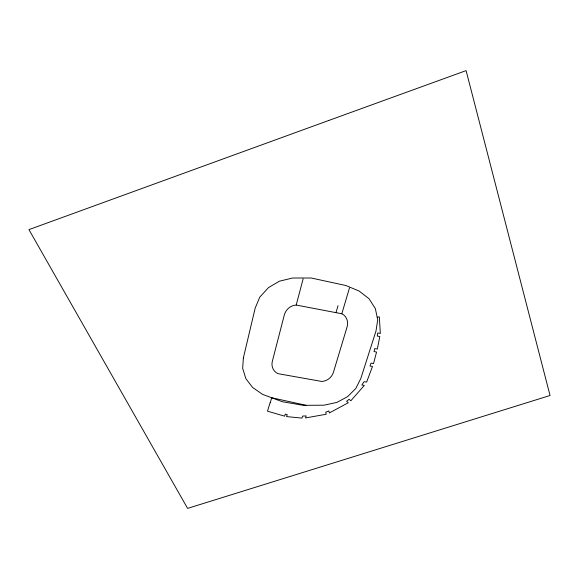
<?xml version="1.0" encoding="UTF-8"?>
<svg xmlns="http://www.w3.org/2000/svg" width="579" height="579" viewBox="0 0 579 579"><rect width="100%" height="100%" fill="white"/><g stroke="black" fill="none" stroke-linecap="round" stroke-linejoin="round"><path stroke-width="0.87" d="M296.202 305.046L341.82 313.767C346.987 316.235 348.746 322.206 346.93 327.424L333.576 371.812C332.093 377.204 327.453 381.091 321.859 381.467L278.065 373.672C273.114 371.494 270.907 366.008 272.441 360.905L284.151 315.569C285.483 309.808 290.238 305.437 296.202 305.046L303.15 278.846M270.306 402.666L271.667 397.751L306.284 405.322M335.994 312.653L338.035 305.647M341.82 313.767L349.47 287.937M270.227 402.362L267.469 411.155L284.622 416.163L285.281 414.144L287.227 414.586L286.569 416.605L301.977 418.089L302.651 416.077L306.175 415.932L305.495 417.944L326.194 414.26L325.724 412.234L328.879 410.931L329.35 412.957L348.283 402.752L346.575 401.269L349.123 399.293L350.823 400.784L364.3 385.404L361.824 384.963L364.148 381.648L366.63 382.097L372.5 366.464L369.995 366.008L371.03 363.134L373.535 363.598L376.545 352.039L374.02 351.569L374.787 348.587L377.32 349.057L379.817 336.529L377.262 336.052L377.776 332.954L380.331 333.439L379.332 316.829L377.19 317.278M243.361 357.981L242.659 368.353L245.923 378.76L252.603 387.452L262.627 394.386L282.32 401.71L303.302 405.343L324.059 405.184L336.935 402.383L347.581 396.651L355.803 388.473L360.782 378.586L375.981 331.101L377.718 319.767L375.337 308.585L368.997 298.684L359.161 291.071L345.924 285.534L311.205 278.007L292.598 278.014L279.389 281.206L268.504 287.597L259.732 297.179L255.144 308.238L243.361 357.981M328.742 120.475L28.95 229.624L187.603 508.384L550.05 395.5L466.095 70.616L328.742 120.475"/></g></svg>
